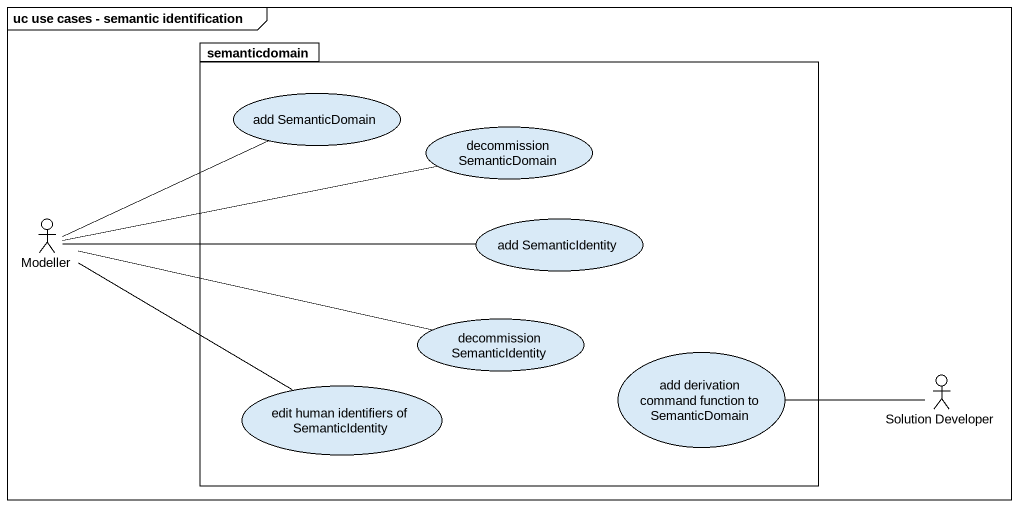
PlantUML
@startuml
mainframe uc use cases - semantic identification
package semanticdomain {
  usecase "add SemanticDomain" as add_SemanticDomain
  usecase "decommission SemanticDomain" as decommission_SemanticDomain
  usecase "add SemanticIdentity" as add_SemanticIdentity
  usecase "decommission SemanticIdentity" as decommission
  usecase "edit human identifiers of SemanticIdentity" as edit_human_identifiers_of
  usecase "add derivation command function to SemanticDomain" as add_derivation_command
}
actor Modeller
actor "Solution Developer" as Solution_Developer
Modeller -right- add_SemanticDomain
Modeller -right- decommission_SemanticDomain
Modeller -right- add_SemanticIdentity
Modeller -right- decommission
Modeller -right- edit_human_identifiers_of
Solution_Developer -left- add_derivation_command
@enduml
